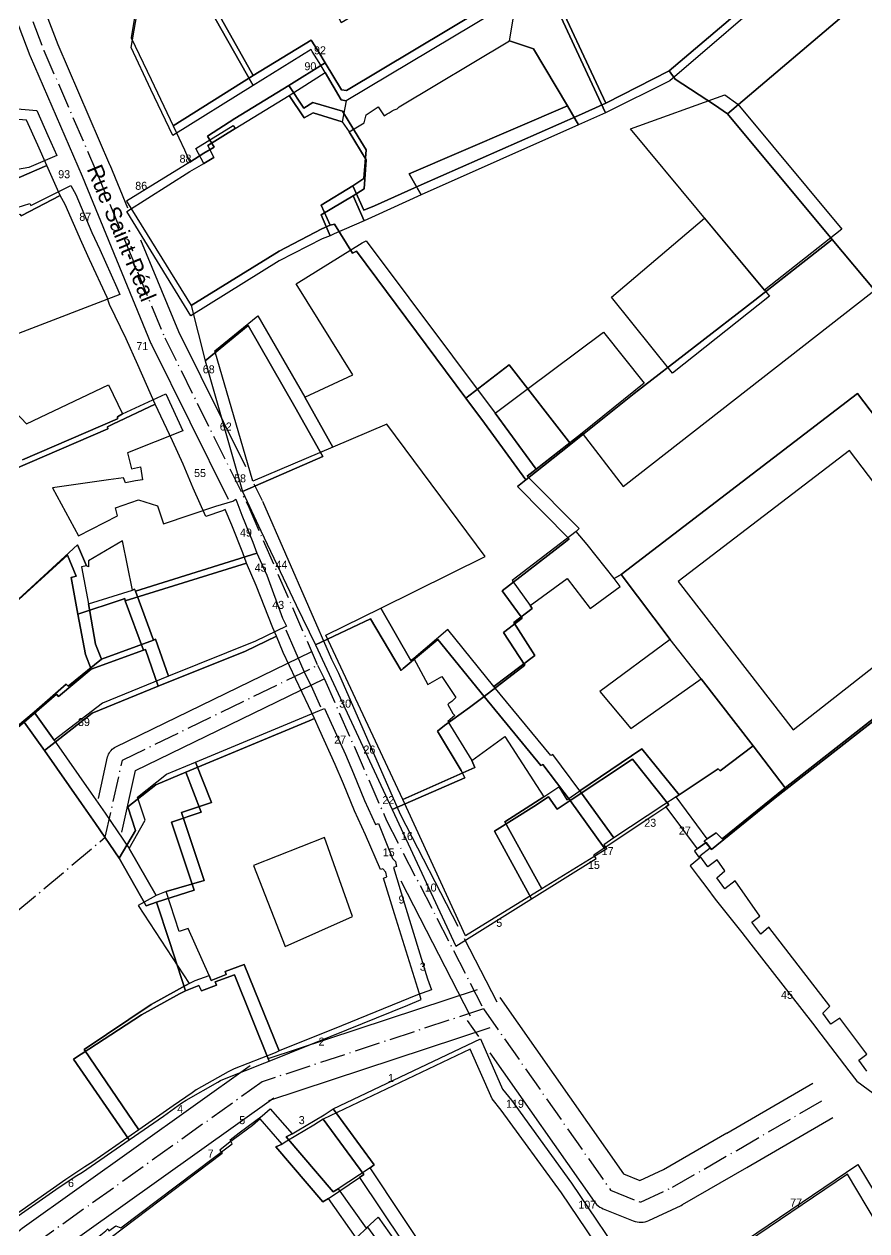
# Model space of a CAD drawing. Header units: metres. Extents: x 1927837 to 1928448, y 4266568 to 4267119.
# Drawn here: x 1928034.6 to 1928118.8, y 4266882.5 to 4267003.2 of the extents above; entities that cross this region are included whole.
import ezdxf
from ezdxf.enums import TextEntityAlignment as Align

# ---------------------------------------------------------------- set-up
doc = ezdxf.new("R2010")
doc.units = ezdxf.units.M
doc.linetypes.add('DASHDOT', pattern=[3.556, 2.54, -0.508, 0, -0.508])
for name, color, linetype in [('BAT_BATI', 8, 'CONTINUOUS'), ('CAD_LIMITE', 94, 'CONTINUOUS'), ('TXT_ADRESSE', 8, 'CONTINUOUS'), ('TXT_VOIE', 7, 'CONTINUOUS'), ('VOI_AXE', 1, 'DASHDOT'), ('VOI_BORDURE', 7, 'CONTINUOUS')]:
    doc.layers.add(name, color=color, linetype=linetype)

msp = doc.modelspace()

# ---------------------------------------------------------------- linework, layer by layer
at = {"layer": 'BAT_BATI'}
for points in [[(1928049.44, 4266992.03), (1928047.24, 4266996.63), (1928045.25, 4267000.84), (1928046.55, 4267008.34), (1928043.86, 4267011.75), (1928060.28, 4267024.74), (1928062.18, 4267020.84), (1928064.48, 4267022.14), (1928068.18, 4267015.63), (1928068.08, 4267015.53), (1928055.36, 4267007.93), (1928056.66, 4267005.73), (1928056.76, 4267005.43), (1928053.66, 4267003.73), (1928057.45, 4266997.02)], [(1928053.66, 4267003.73), (1928056.76, 4267005.43), (1928056.66, 4267005.73), (1928063.07, 4267009.43), (1928066.26, 4267003.32), (1928070.27, 4267005.72), (1928070.27, 4267005.92), (1928072.67, 4267007.42), (1928069.68, 4267012.72), (1928079.69, 4267018.52), (1928082.59, 4267013.11), (1928085.38, 4267007.2), (1928085.58, 4267006.8), (1928083.78, 4267005.7), (1928066.76, 4266995.51), (1928066.26, 4266995.61), (1928064.66, 4266998.32), (1928064.06, 4266999.32), (1928063.36, 4267000.42), (1928063.26, 4267000.62), (1928057.45, 4266997.02)], [(1928086.88, 4267006.8), (1928087.08, 4267006.9), (1928103.31, 4267016.79), (1928110.6, 4267007.38), (1928099.09, 4266997.48), (1928092.68, 4266994.29)], [(1928088.87, 4266994.99), (1928085.48, 4267000.7), (1928083.08, 4267001.5), (1928083.78, 4267005.7), (1928085.58, 4267006.8), (1928085.38, 4267007.2), (1928087.08, 4267006.9), (1928086.88, 4267006.8), (1928092.68, 4266994.29), (1928089.97, 4266993.09)], [(1928067.45, 4266986), (1928068.55, 4266986.7), (1928068.75, 4266989.61), (1928067.06, 4266992.41), (1928068.56, 4266993.31), (1928068.76, 4266994.11), (1928069.96, 4266994.91), (1928070.56, 4266994.01), (1928070.86, 4266994.21), (1928071.06, 4266994.31), (1928071.36, 4266994.51), (1928071.56, 4266994.61), (1928071.86, 4266994.71), (1928072.06, 4266994.91), (1928083.08, 4267001.5), (1928085.48, 4267000.7), (1928088.87, 4266994.99), (1928073.06, 4266988.2), (1928074.25, 4266986.1), (1928069.65, 4266984), (1928068.55, 4266983.5)], [(1928063.45, 4266994.31), (1928062.55, 4266993.81), (1928061.05, 4266996.02), (1928064.66, 4266998.32), (1928066.26, 4266995.61), (1928066.76, 4266995.51), (1928066.36, 4266993.41)], [(1928014.1, 4266976.05), (1928012.1, 4266974.55), (1928011.8, 4266974.75), (1928010.49, 4266973.75), (1928006.79, 4266977.96), (1928007.2, 4266978.26), (1928009.2, 4266979.95), (1928010.2, 4266980.65), (1928014.61, 4266984.15), (1928015.11, 4266984.55), (1928019.01, 4266987.75), (1928021.12, 4266989.35), (1928028.43, 4266995.15), (1928035.83, 4266994.54), (1928036.93, 4266992.04), (1928037.83, 4266990.04), (1928035.03, 4266988.84), (1928031.02, 4266988.14), (1928023.61, 4266982.04), (1928024.01, 4266981.64), (1928021.41, 4266979.54), (1928022.31, 4266978.24), (1928016.3, 4266973.64)], [(1928044.83, 4266984.42), (1928051.14, 4266988.42), (1928052.54, 4266989.22), (1928053.54, 4266989.82), (1928052.94, 4266991.02), (1928055.65, 4266992.72), (1928061.05, 4266996.02), (1928062.55, 4266993.81), (1928063.45, 4266994.31), (1928066.36, 4266993.41), (1928067.06, 4266992.41), (1928068.75, 4266989.61), (1928068.55, 4266986.7), (1928067.45, 4266986), (1928064.25, 4266984.11), (1928065.14, 4266982), (1928064.34, 4266981.7), (1928060.04, 4266979.51), (1928051.23, 4266974.01)], [(1928073.06, 4266988.2), (1928088.87, 4266994.99), (1928089.97, 4266993.09), (1928074.25, 4266986.1)], [(1928095.18, 4266992.68), (1928104.59, 4266996.08), (1928105.89, 4266995.17), (1928116.28, 4266982.66), (1928108.57, 4266976.56)], [(1928052.54, 4266989.22), (1928051.74, 4266990.72), (1928055.45, 4266993.02), (1928055.65, 4266992.72), (1928052.94, 4266991.02), (1928053.54, 4266989.82)], [(1928090.83, 4266951.15), (1928089.74, 4266952.46), (1928090.04, 4266952.76), (1928084.84, 4266957.97), (1928085.74, 4266958.67), (1928090.34, 4266962.26), (1928094.44, 4266956.96), (1928120.68, 4266977.45), (1928136.21, 4266990.34), (1928144.3, 4266980.23), (1928136.79, 4266974.13), (1928134.59, 4266976.93), (1928131.49, 4266974.74), (1928133.89, 4266971.83), (1928129.58, 4266968.53), (1928136.58, 4266959.82), (1928138.68, 4266957.12), (1928140.28, 4266954.91), (1928139.68, 4266954.31), (1928131.56, 4266948.22), (1928117.87, 4266966.24), (1928094.24, 4266948.15), (1928093.53, 4266947.75)], [(1928065.54, 4266982.2), (1928065.14, 4266982), (1928064.25, 4266984.11), (1928067.45, 4266986), (1928068.55, 4266983.5)], [(1928102.58, 4266983.77), (1928108.57, 4266976.56), (1928109.07, 4266975.96), (1928099.36, 4266968.26), (1928093.26, 4266975.87)], [(1928062.63, 4266965.89), (1928067.43, 4266968.09), (1928061.74, 4266977.2), (1928068.35, 4266981.3), (1928068.75, 4266981.5), (1928081.64, 4266964.27), (1928085.74, 4266958.67), (1928084.84, 4266957.97), (1928090.04, 4266952.76), (1928089.74, 4266952.46), (1928083.33, 4266947.56), (1928085.13, 4266945.06), (1928085.33, 4266944.76), (1928083.52, 4266943.36), (1928085.62, 4266940.05), (1928081.51, 4266936.95), (1928076.92, 4266942.66), (1928073.51, 4266939.76), (1928073.21, 4266939.56), (1928070.21, 4266944.77), (1928080.63, 4266949.96), (1928070.83, 4266963.18), (1928065.42, 4266960.89)], [(1928057.93, 4266974), (1928062.63, 4266965.89), (1928065.42, 4266960.89), (1928057.42, 4266957.49), (1928053.62, 4266970.51)], [(1928081.64, 4266964.27), (1928084.85, 4266966.67), (1928092.46, 4266972.37), (1928096.55, 4266967.26), (1928090.34, 4266962.26), (1928085.74, 4266958.67)], [(1928117.87, 4266966.24), (1928131.56, 4266948.22), (1928132.86, 4266946.61), (1928133.06, 4266946.21), (1928131.86, 4266945.31), (1928131.96, 4266944.71), (1928132.56, 4266944.01), (1928110.63, 4266926.82), (1928107.43, 4266931.02), (1928102.23, 4266937.73), (1928099.13, 4266941.64), (1928094.24, 4266948.15)], [(1928111.43, 4266932.62), (1928128.26, 4266945.82), (1928117.06, 4266960.54), (1928099.94, 4266947.44)], [(1928047.69, 4266941.69), (1928047.49, 4266941.59), (1928045.7, 4266946.49), (1928057.81, 4266950.29), (1928058.81, 4266948.08), (1928060.4, 4266943.78), (1928060.8, 4266942.98), (1928057.7, 4266941.48), (1928048.99, 4266937.98)], [(1928087.41, 4266930.14), (1928087.21, 4266930.04), (1928081.51, 4266936.95), (1928085.62, 4266940.05), (1928083.52, 4266943.36), (1928085.33, 4266944.76), (1928085.13, 4266945.06), (1928088.83, 4266947.76), (1928091.13, 4266944.75), (1928094.13, 4266946.95), (1928093.53, 4266947.75), (1928094.24, 4266948.15), (1928099.13, 4266941.64), (1928092.12, 4266936.44), (1928095.22, 4266932.74), (1928102.23, 4266937.73), (1928107.43, 4266931.02), (1928104.12, 4266928.53), (1928103.92, 4266928.73), (1928100.02, 4266926.13), (1928096.32, 4266930.73), (1928090.11, 4266926.54)], [(1928045.4, 4266946.59), (1928045.6, 4266946.69), (1928045.7, 4266946.49), (1928047.49, 4266941.59), (1928042.29, 4266939.69), (1928041.69, 4266941.19), (1928040.99, 4266945.2)], [(1928064.71, 4266942.07), (1928070.21, 4266944.77), (1928073.21, 4266939.56), (1928073.51, 4266939.76), (1928074.91, 4266937.16), (1928076.31, 4266937.96), (1928077.71, 4266935.86), (1928077.51, 4266935.66), (1928077.31, 4266935.46), (1928077.01, 4266935.26), (1928076.91, 4266935.16), (1928077.41, 4266934.25), (1928077.61, 4266934.05), (1928076.91, 4266933.45), (1928079.31, 4266929.55), (1928079.61, 4266928.85), (1928072.4, 4266925.65)], [(1928035.58, 4266934.39), (1928038.78, 4266937.19), (1928038.98, 4266936.99), (1928042.29, 4266939.69), (1928047.49, 4266941.59), (1928047.69, 4266941.69), (1928048.99, 4266937.98), (1928042.38, 4266935.29), (1928037.58, 4266931.59)], [(1928054.67, 4266908.46), (1928054.77, 4266908.16), (1928053.26, 4266907.56), (1928053.06, 4266908.06), (1928050.97, 4266912.76), (1928050.07, 4266912.46), (1928048.77, 4266916.47), (1928052.57, 4266917.57), (1928050.28, 4266924.37), (1928053.28, 4266925.37), (1928051.68, 4266929.38), (1928064.1, 4266934.57), (1928064.6, 4266934.77), (1928065.1, 4266933.67), (1928066.7, 4266930.16), (1928067.5, 4266928.26), (1928068.59, 4266925.56), (1928069.69, 4266923.15), (1928069.99, 4266923.25), (1928071.39, 4266919.75), (1928071.69, 4266919.45), (1928071.79, 4266918.95), (1928071.49, 4266918.85), (1928072.59, 4266915.24), (1928074.88, 4266907.74), (1928075.28, 4266906.64), (1928073.88, 4266906.14), (1928066.27, 4266903.04), (1928060.06, 4266900.55), (1928056.57, 4266909.16)], [(1928078.69, 4266912.04), (1928072.4, 4266925.65), (1928079.61, 4266928.85), (1928079.31, 4266929.55), (1928082.61, 4266931.95), (1928086.51, 4266925.94), (1928082.6, 4266923.44), (1928086.3, 4266916.73)], [(1928099.72, 4266925.93), (1928100.02, 4266926.13), (1928103.92, 4266928.73), (1928104.12, 4266928.53), (1928107.43, 4266931.02), (1928110.63, 4266926.82), (1928104.32, 4266921.72), (1928103.72, 4266922.32), (1928102.82, 4266921.72)], [(1928096.32, 4266930.73), (1928100.02, 4266926.13), (1928099.72, 4266925.93), (1928098.52, 4266925.13), (1928093.51, 4266921.83), (1928090.11, 4266926.54)], [(1928048.77, 4266916.47), (1928047.77, 4266916.07), (1928045.07, 4266920.77), (1928046.67, 4266923.58), (1928045.88, 4266925.88), (1928048.78, 4266928.18), (1928051.68, 4266929.38), (1928053.28, 4266925.37), (1928050.28, 4266924.37), (1928052.57, 4266917.57)], [(1928082.6, 4266923.44), (1928086.51, 4266925.94), (1928088.01, 4266926.94), (1928088.81, 4266925.64), (1928090.11, 4266926.54), (1928093.51, 4266921.83), (1928092.51, 4266921.13), (1928092.81, 4266920.73), (1928086.3, 4266916.73)], [(1928067.38, 4266913.95), (1928064.59, 4266921.86), (1928057.48, 4266919.06), (1928060.67, 4266910.95)], [(1928040.55, 4266900.66), (1928047.26, 4266905.16), (1928051.06, 4266907.26), (1928051.66, 4266907.56), (1928053.06, 4266908.06), (1928053.26, 4266907.56), (1928054.77, 4266908.16), (1928054.67, 4266908.46), (1928056.57, 4266909.16), (1928060.06, 4266900.55), (1928059.66, 4266900.35), (1928055.56, 4266898.75), (1928055.16, 4266898.55), (1928054.96, 4266898.45), (1928051.75, 4266896.65), (1928051.35, 4266896.35), (1928049.45, 4266895.05), (1928046.04, 4266892.65)], [(1928065.45, 4266886.43), (1928060.76, 4266891.94), (1928061.36, 4266892.24), (1928061.86, 4266892.54), (1928064.56, 4266894.14), (1928065.46, 4266894.73), (1928069.56, 4266889.13), (1928069.16, 4266888.83), (1928065.95, 4266886.73)], [(1928108.26, 4266862.07), (1928103.67, 4266867.88), (1928096.57, 4266874.89), (1928097.27, 4266875.39), (1928104.88, 4266880.39), (1928106.68, 4266881.59), (1928117.9, 4266889.18), (1928120.8, 4266884.37), (1928129.09, 4266869.96), (1928127.49, 4266869.06), (1928129.98, 4266864.95), (1928131.69, 4266865.75), (1928137.98, 4266854.44), (1928137.38, 4266854.14), (1928130.57, 4266850.84), (1928129.87, 4266850.54), (1928127.67, 4266849.44), (1928127.47, 4266849.34), (1928127.27, 4266849.24), (1928120.86, 4266846.05), (1928120.36, 4266845.75), (1928110.16, 4266859.17)]]:
    msp.add_lwpolyline(points, close=True, dxfattribs=at)
for points in [[(1928033.22, 4266984.64), (1928035.12, 4266985.23), (1928035.22, 4266985.03), (1928039.23, 4266987.03), (1928039.73, 4266986.13), (1928041.33, 4266982.33), (1928042.13, 4266980.62), (1928043.82, 4266976.82), (1928044.12, 4266976.12), (1928034.01, 4266972.23)], [(1928030.3, 4266967.93), (1928034.8, 4266963.22), (1928043.01, 4266967.11), (1928044.41, 4266964.21), (1928043.91, 4266963.91), (1928043.91, 4266963.71), (1928034.4, 4266959.61)], [(1928034.4, 4266959.61), (1928043.91, 4266963.71), (1928043.91, 4266963.91), (1928044.41, 4266964.21), (1928048.72, 4266966.21), (1928050.41, 4266962.5), (1928044.91, 4266960.31), (1928045.31, 4266958.7), (1928046.21, 4266958.9), (1928046.41, 4266957.6), (1928045.71, 4266957.5), (1928044.71, 4266957.3), (1928044.51, 4266957.8), (1928043, 4266957.61), (1928037.4, 4266956.81), (1928040, 4266952), (1928043.9, 4266954), (1928043.7, 4266954.8), (1928046, 4266955.6), (1928047.91, 4266955), (1928048.5, 4266953.2), (1928053.71, 4266954.99), (1928055.41, 4266955.49), (1928055.71, 4266955.69), (1928056.31, 4266954.09), (1928057.41, 4266951.39), (1928057.81, 4266950.29), (1928045.7, 4266946.49), (1928045.6, 4266946.69), (1928045.4, 4266946.59), (1928044.4, 4266951.5), (1928041, 4266949.5), (1928040.99, 4266948.9), (1928040.79, 4266949), (1928039.9, 4266951.1), (1928033.18, 4266944.9)], [(1928033.18, 4266944.9), (1928039.9, 4266951.1), (1928040.79, 4266949), (1928040.29, 4266948.9), (1928040.99, 4266945.2), (1928041.69, 4266941.19), (1928042.29, 4266939.69), (1928038.98, 4266936.99), (1928038.78, 4266937.19), (1928035.58, 4266934.39), (1928031.37, 4266930.9)], [(1928118.81, 4266898.49), (1928118.01, 4266899.59), (1928118.81, 4266900.19), (1928116.11, 4266903.79), (1928115.21, 4266903.19), (1928114.41, 4266904.3), (1928115.11, 4266905), (1928109.01, 4266912.91), (1928108.21, 4266912.21), (1928107.31, 4266913.41), (1928108.11, 4266914.01), (1928105.62, 4266917.52), (1928104.61, 4266916.72), (1928103.81, 4266917.82), (1928104.61, 4266918.52), (1928103.82, 4266919.62), (1928102.91, 4266918.92), (1928102.11, 4266920.02), (1928103.12, 4266920.82), (1928102.52, 4266921.52), (1928102.82, 4266921.72), (1928103.72, 4266922.32), (1928104.32, 4266921.72), (1928110.63, 4266926.82), (1928132.56, 4266944.01)], [(1928031.37, 4266930.9), (1928035.58, 4266934.39), (1928037.58, 4266931.59), (1928041.27, 4266926.28), (1928042.67, 4266924.28), (1928045.07, 4266920.77), (1928047.77, 4266916.07), (1928045.97, 4266915.07), (1928051.06, 4266907.26), (1928047.26, 4266905.16), (1928040.55, 4266900.66), (1928046.04, 4266892.65), (1928041.44, 4266889.45), (1928040.64, 4266888.95), (1928038.73, 4266887.66), (1928034.03, 4266884.36)], [(1928075.56, 4266879.21), (1928069.16, 4266888.83), (1928069.56, 4266889.13), (1928065.46, 4266894.73), (1928080.18, 4266901.73), (1928082.38, 4266896.72), (1928083.28, 4266895.62), (1928089.27, 4266887.31), (1928095.17, 4266878.59)], [(1928040.73, 4266880.95), (1928042.73, 4266882.55), (1928042.93, 4266882.75), (1928043.03, 4266882.55), (1928043.73, 4266883.05), (1928044.23, 4266882.85), (1928055.35, 4266891.24), (1928055.15, 4266891.64), (1928056.05, 4266892.34), (1928058.36, 4266894.04), (1928059.16, 4266894.74), (1928061.36, 4266892.24), (1928060.76, 4266891.94), (1928065.45, 4266886.43), (1928065.95, 4266886.73), (1928068.75, 4266882.82), (1928069.96, 4266883.92), (1928071.65, 4266881.52)]]:
    msp.add_lwpolyline(points, dxfattribs=at)
at = {"layer": 'CAD_LIMITE'}
for points in [[(1928049.45, 4266992.99), (1928057.47, 4266998.02), (1928053.69, 4267004.73), (1928056.77, 4267006.46), (1928056.63, 4267006.73), (1928055.36, 4267008.94), (1928068.12, 4267016.49), (1928068.22, 4267016.6), (1928064.51, 4267023.1), (1928062.16, 4267021.87), (1928060.26, 4267025.72), (1928043.83, 4267012.77), (1928046.51, 4267009.31), (1928045.25, 4267001.8), (1928047.25, 4266997.62), (1928049.45, 4266992.99)], [(1928153.82, 4266967.53), (1928166.81, 4266975.78), (1928164.78, 4266978.67), (1928165.99, 4266979.42), (1928159.17, 4266987.93), (1928146.77, 4267003.35), (1928144.24, 4267006.56), (1928146.04, 4267007.94), (1928137.02, 4267020.29), (1928118, 4267004.96), (1928117.84, 4267005.2), (1928104.87, 4266994.18), (1928115.32, 4266981.64), (1928119.63, 4266976.49), (1928135.22, 4266989.29), (1928143.33, 4266979.24), (1928150.6, 4266971.25), (1928153.82, 4266967.53)], [(1928057.47, 4266998.02), (1928063.24, 4267001.57), (1928063.31, 4267001.46), (1928064.01, 4267000.36), (1928064.66, 4266999.3), (1928066.29, 4266996.61), (1928066.8, 4266996.53), (1928083.77, 4267006.72), (1928085.63, 4267007.76), (1928085.43, 4267008.18), (1928082.58, 4267014.09), (1928079.69, 4267019.51), (1928069.64, 4267013.7), (1928069.47, 4267014.08), (1928063.09, 4267010.46), (1928056.63, 4267006.73), (1928056.77, 4267006.46), (1928053.69, 4267004.73), (1928057.47, 4266998.02)], [(1928092.69, 4266995.26), (1928099.04, 4266998.49), (1928110.63, 4267008.36), (1928103.29, 4267017.77), (1928087.13, 4267007.93), (1928086.87, 4267007.77), (1928092.69, 4266995.26)], [(1928099.04, 4266998.49), (1928099.65, 4266997.66), (1928103.57, 4266995.09), (1928104.87, 4266994.18), (1928117.84, 4267005.2), (1928113.9, 4267011.16), (1928110.63, 4267008.36), (1928099.04, 4266998.49)], [(1928067.42, 4266987.01), (1928068.53, 4266984.55), (1928069.6, 4266985), (1928074.25, 4266987.1), (1928089.96, 4266994.04), (1928092.69, 4266995.26), (1928086.87, 4267007.77), (1928087.13, 4267007.93), (1928085.43, 4267008.18), (1928085.63, 4267007.76), (1928083.77, 4267006.72), (1928066.8, 4266996.53), (1928066.29, 4266996.61), (1928064.66, 4266999.3), (1928061.03, 4266997.03), (1928062.51, 4266994.76), (1928063.42, 4266995.32), (1928066.4, 4266994.45), (1928067.05, 4266993.37), (1928068.75, 4266990.59), (1928068.53, 4266987.74), (1928067.42, 4266987.01)], [(1928049.45, 4266992.99), (1928050.59, 4266990.58), (1928051.12, 4266989.37), (1928052.51, 4266990.25), (1928053.55, 4266990.85), (1928052.9, 4266991.97), (1928055.64, 4266993.73), (1928061.03, 4266997.03), (1928064.66, 4266999.3), (1928064.01, 4267000.36), (1928063.31, 4267001.46), (1928063.24, 4267001.57), (1928057.47, 4266998.02), (1928049.45, 4266992.99)], [(1928078.72, 4266965.77), (1928083.04, 4266969.12), (1928089.21, 4266961.16), (1928089.37, 4266961.31), (1928095.55, 4266966.23), (1928107.61, 4266975.57), (1928115.32, 4266981.64), (1928104.87, 4266994.18), (1928103.57, 4266995.09), (1928099.65, 4266997.66), (1928099.04, 4266998.49), (1928092.69, 4266995.26), (1928089.96, 4266994.04), (1928074.25, 4266987.1), (1928069.6, 4266985), (1928068.53, 4266984.55), (1928067.42, 4266987.01), (1928064.25, 4266985.08), (1928065.14, 4266983.06), (1928065.58, 4266983.18), (1928067.37, 4266980.27), (1928067.79, 4266980.46), (1928078.72, 4266965.77)], [(1928065.14, 4266983.06), (1928064.25, 4266985.08), (1928067.42, 4266987.01), (1928068.53, 4266987.74), (1928068.75, 4266990.59), (1928067.05, 4266993.37), (1928066.4, 4266994.45), (1928063.42, 4266995.32), (1928062.51, 4266994.76), (1928061.03, 4266997.03), (1928055.64, 4266993.73), (1928052.9, 4266991.97), (1928053.55, 4266990.85), (1928052.51, 4266990.25), (1928051.12, 4266989.37), (1928044.8, 4266985.45), (1928051.26, 4266975.05), (1928060.04, 4266980.47), (1928064.32, 4266982.69), (1928065.14, 4266983.06)], [(1928005.74, 4266976.94), (1928009.53, 4266972.75), (1928010.85, 4266973.76), (1928011.07, 4266973.58), (1928013.06, 4266975.08), (1928015.26, 4266972.64), (1928021.28, 4266977.24), (1928020.35, 4266978.53), (1928023, 4266980.61), (1928022.62, 4266981.08), (1928030.02, 4266987.09), (1928034.06, 4266987.83), (1928036.84, 4266989.03), (1928035.92, 4266991.05), (1928034.79, 4266993.55), (1928027.38, 4266994.17), (1928020.16, 4266988.37), (1928018.04, 4266986.71), (1928014.07, 4266983.54), (1928013.59, 4266983.18), (1928009.19, 4266979.69), (1928008.22, 4266978.91), (1928006.15, 4266977.28), (1928005.74, 4266976.94)], [(1928038.18, 4266986.03), (1928036.84, 4266989.03), (1928034.06, 4266987.83), (1928030.02, 4266987.09), (1928022.62, 4266981.08), (1928023, 4266980.61), (1928020.35, 4266978.53), (1928021.28, 4266977.24), (1928015.26, 4266972.64), (1928013.06, 4266975.08), (1928011.07, 4266973.58), (1928017.07, 4266969.39), (1928010.72, 4266960.79), (1928011.4, 4266959.84), (1928029.9, 4266983.76), (1928031.97, 4266984.41), (1928032.25, 4266983.57), (1928034.13, 4266984.18), (1928034.27, 4266983.99), (1928038.18, 4266986.03)], [(1928033.44, 4266958.61), (1928042.94, 4266962.7), (1928042.91, 4266962.91), (1928043.44, 4266963.16), (1928047.67, 4266965.19), (1928045.93, 4266969.11), (1928044.77, 4266971.71), (1928043.1, 4266975.14), (1928042.87, 4266975.84), (1928041.09, 4266979.65), (1928040.32, 4266981.34), (1928038.68, 4266985.13), (1928038.18, 4266986.03), (1928034.27, 4266983.99)], [(1928080.55, 4266935.97), (1928084.61, 4266939.1), (1928082.47, 4266942.36), (1928084.34, 4266943.78), (1928084.16, 4266944.05), (1928082.35, 4266946.52), (1928088.69, 4266951.43), (1928089.05, 4266951.71), (1928083.87, 4266956.94), (1928084.72, 4266957.62), (1928080.59, 4266963.26), (1928078.72, 4266965.77), (1928067.79, 4266980.46), (1928067.37, 4266980.27), (1928065.58, 4266983.18), (1928065.14, 4266983.06), (1928064.32, 4266982.69), (1928060.04, 4266980.47), (1928051.26, 4266975.05), (1928052.65, 4266969.5), (1928056.94, 4266973.05), (1928061.61, 4266964.9), (1928064.41, 4266959.93), (1928056.38, 4266956.44), (1928058.21, 4266952.5), (1928061.77, 4266945.08), (1928063.68, 4266941.11), (1928069.17, 4266943.73), (1928072.24, 4266938.56), (1928072.46, 4266938.75), (1928075.93, 4266941.65), (1928080.55, 4266935.97)], [(1928119.63, 4266976.49), (1928115.32, 4266981.64), (1928107.61, 4266975.57), (1928095.55, 4266966.23), (1928089.37, 4266961.31), (1928089.21, 4266961.16), (1928084.72, 4266957.62), (1928083.87, 4266956.94), (1928089.05, 4266951.71), (1928088.69, 4266951.43), (1928082.35, 4266946.52), (1928084.16, 4266944.05), (1928084.34, 4266943.78), (1928082.47, 4266942.36), (1928084.61, 4266939.1), (1928080.55, 4266935.97)], [(1928052.65, 4266969.5), (1928056.38, 4266956.44), (1928064.41, 4266959.93), (1928061.61, 4266964.9), (1928056.94, 4266973.05), (1928052.65, 4266969.5)], [(1928084.72, 4266957.62), (1928089.21, 4266961.16), (1928083.04, 4266969.12), (1928078.72, 4266965.77), (1928080.59, 4266963.26), (1928084.72, 4266957.62)], [(1928032.16, 4266943.95), (1928038.89, 4266950.09), (1928039.76, 4266947.97), (1928039.28, 4266947.85), (1928039.94, 4266944.19), (1928044.37, 4266945.64), (1928044.62, 4266945.74), (1928044.67, 4266945.53), (1928056.8, 4266949.29), (1928056.43, 4266950.33), (1928055.31, 4266953.09), (1928054.67, 4266954.65), (1928054.38, 4266954.5), (1928052.74, 4266953.95), (1928051.46, 4266956.77), (1928050.45, 4266959.18), (1928049.4, 4266961.5), (1928047.67, 4266965.19), (1928043.44, 4266963.16), (1928042.91, 4266962.91), (1928042.94, 4266962.7), (1928033.44, 4266958.61)], [(1928030.35, 4266929.9), (1928034.58, 4266933.38), (1928037.79, 4266936.18), (1928038.01, 4266935.97), (1928041.26, 4266938.68), (1928040.7, 4266940.16), (1928039.94, 4266944.19), (1928039.28, 4266947.85), (1928039.76, 4266947.97), (1928038.89, 4266950.09), (1928032.16, 4266943.95)], [(1928044.67, 4266945.53), (1928046.51, 4266940.58), (1928046.71, 4266940.65), (1928047.97, 4266936.98), (1928056.69, 4266940.5), (1928059.8, 4266941.98), (1928059.43, 4266942.81), (1928057.77, 4266947.04), (1928056.8, 4266949.29), (1928044.67, 4266945.53)], [(1928041.26, 4266938.68), (1928046.51, 4266940.58), (1928044.67, 4266945.53), (1928044.62, 4266945.74), (1928044.37, 4266945.64), (1928039.94, 4266944.19), (1928040.7, 4266940.16), (1928041.26, 4266938.68)], [(1928080.55, 4266935.97), (1928075.93, 4266941.65), (1928072.46, 4266938.75), (1928072.24, 4266938.56), (1928069.17, 4266943.73), (1928063.68, 4266941.11), (1928071.36, 4266924.65), (1928078.61, 4266927.81), (1928078.25, 4266928.55), (1928075.88, 4266932.5), (1928076.59, 4266933.06), (1928079.09, 4266934.86), (1928080.55, 4266935.97)], [(1928063.59, 4266933.74), (1928062.99, 4266935.02), (1928060.46, 4266940.34), (1928059.8, 4266941.98), (1928056.69, 4266940.5), (1928047.97, 4266936.98), (1928041.37, 4266934.3), (1928036.61, 4266930.57), (1928040.3, 4266925.26), (1928041.7, 4266923.27), (1928044.07, 4266919.81), (1928045.68, 4266922.56), (1928044.93, 4266924.91), (1928047.73, 4266927.14), (1928050.72, 4266928.39), (1928063.06, 4266933.53), (1928063.59, 4266933.74)], [(1928080.55, 4266935.97), (1928086.2, 4266929.07), (1928086.41, 4266929.17), (1928089.13, 4266925.57), (1928095.36, 4266929.69), (1928099, 4266925.12), (1928098.69, 4266924.92), (1928101.83, 4266920.72), (1928102.74, 4266921.36), (1928103.27, 4266920.67), (1928109.64, 4266925.81), (1928131.6, 4266942.98)], [(1928131.6, 4266942.98), (1928109.64, 4266925.81), (1928103.27, 4266920.67), (1928102.74, 4266921.36), (1928101.83, 4266920.72)], [(1928034.58, 4266933.38), (1928036.61, 4266930.57), (1928041.37, 4266934.3), (1928047.97, 4266936.98), (1928046.71, 4266940.65), (1928046.51, 4266940.58), (1928041.26, 4266938.68), (1928038.01, 4266935.97), (1928037.79, 4266936.18), (1928034.58, 4266933.38)], [(1928080.55, 4266935.97), (1928079.09, 4266934.86), (1928076.59, 4266933.06), (1928075.88, 4266932.5), (1928078.25, 4266928.55), (1928078.61, 4266927.81), (1928071.36, 4266924.65), (1928077.7, 4266911), (1928085.28, 4266915.72), (1928081.57, 4266922.48), (1928085.5, 4266924.97), (1928086.99, 4266925.91), (1928087.83, 4266924.68), (1928089.13, 4266925.57), (1928086.41, 4266929.17), (1928086.2, 4266929.07), (1928080.55, 4266935.97)], [(1928050.7, 4266906.52), (1928052.02, 4266907.08), (1928052.28, 4266906.53), (1928053.79, 4266907.1), (1928053.67, 4266907.42), (1928055.59, 4266908.12), (1928059.05, 4266899.49), (1928065.24, 4266902.01), (1928072.91, 4266905.1), (1928074.26, 4266905.66), (1928073.92, 4266906.75), (1928071.57, 4266914.23), (1928070.48, 4266917.81), (1928070.81, 4266917.94), (1928070.7, 4266918.41), (1928070.43, 4266918.74), (1928070.18, 4266918.67), (1928068.69, 4266922.13), (1928067.6, 4266924.51), (1928066.5, 4266927.24), (1928065.65, 4266929.17), (1928064.08, 4266932.63), (1928063.59, 4266933.74), (1928063.06, 4266933.53), (1928050.72, 4266928.39), (1928052.27, 4266924.38), (1928049.29, 4266923.4), (1928051.56, 4266916.6), (1928047.78, 4266915.41), (1928049.09, 4266911.45), (1928050.7, 4266906.52)], [(1928032.97, 4266883.35), (1928037.74, 4266886.67), (1928039.67, 4266887.99), (1928040.41, 4266888.41), (1928045.07, 4266891.65), (1928039.51, 4266899.69), (1928046.29, 4266904.14), (1928050.08, 4266906.24), (1928050.7, 4266906.52), (1928049.09, 4266911.45), (1928047.78, 4266915.41), (1928046.77, 4266915.04), (1928044.07, 4266919.81), (1928041.7, 4266923.27), (1928040.3, 4266925.26), (1928036.61, 4266930.57), (1928034.58, 4266933.38), (1928030.35, 4266929.9)], [(1928089.13, 4266925.57), (1928092.54, 4266920.82), (1928097.5, 4266924.13), (1928098.69, 4266924.92), (1928099, 4266925.12), (1928095.36, 4266929.69), (1928089.13, 4266925.57)], [(1928050.72, 4266928.39), (1928047.73, 4266927.14), (1928044.93, 4266924.91), (1928045.68, 4266922.56), (1928044.07, 4266919.81), (1928046.77, 4266915.04), (1928047.78, 4266915.41), (1928051.56, 4266916.6), (1928049.29, 4266923.4), (1928052.27, 4266924.38), (1928050.72, 4266928.39)], [(1928089.13, 4266925.57), (1928087.83, 4266924.68), (1928086.99, 4266925.91), (1928085.5, 4266924.97), (1928081.57, 4266922.48), (1928085.28, 4266915.72), (1928091.75, 4266919.77), (1928091.5, 4266920.12), (1928092.54, 4266920.82), (1928089.13, 4266925.57)], [(1928101.83, 4266920.72), (1928101.56, 4266920.49), (1928102.07, 4266919.79), (1928101.13, 4266919.03), (1928101.93, 4266917.95), (1928102.79, 4266916.84), (1928103.64, 4266915.68), (1928106.29, 4266912.37), (1928107.2, 4266911.21), (1928113.35, 4266903.31), (1928114.21, 4266902.2), (1928116.98, 4266898.55), (1928117.79, 4266897.52), (1928120.05, 4266895.83)], [(1928050.7, 4266906.52), (1928050.08, 4266906.24), (1928046.29, 4266904.14), (1928039.51, 4266899.69), (1928045.07, 4266891.65), (1928048.49, 4266894.02), (1928050.31, 4266895.34), (1928050.76, 4266895.59), (1928053.92, 4266897.42), (1928054.19, 4266897.58), (1928054.59, 4266897.74), (1928058.61, 4266899.35), (1928059.05, 4266899.49), (1928055.59, 4266908.12), (1928053.67, 4266907.42), (1928053.79, 4266907.1), (1928052.28, 4266906.53), (1928052.02, 4266907.08), (1928050.7, 4266906.52)], [(1928094.16, 4266877.6), (1928088.27, 4266886.35), (1928082.26, 4266894.62), (1928081.33, 4266895.75), (1928079.14, 4266900.7), (1928064.46, 4266893.72), (1928068.52, 4266888.17), (1928068.1, 4266887.87), (1928074.59, 4266878.17)], [(1928070.68, 4266880.47), (1928068.92, 4266882.92), (1928067.75, 4266881.86), (1928064.98, 4266885.77), (1928064.43, 4266885.43), (1928059.71, 4266890.93), (1928060.34, 4266891.22), (1928058.17, 4266893.75), (1928057.39, 4266893.08), (1928055, 4266891.31), (1928054.11, 4266890.6), (1928054.36, 4266890.28), (1928043.25, 4266881.87)], [(1928064.46, 4266893.72), (1928063.52, 4266893.12), (1928060.83, 4266891.51), (1928060.34, 4266891.22), (1928059.71, 4266890.93), (1928064.43, 4266885.43), (1928064.98, 4266885.77), (1928068.1, 4266887.87), (1928068.52, 4266888.17), (1928064.46, 4266893.72)], [(1928102.7, 4266866.87), (1928107.28, 4266861.02), (1928109.17, 4266858.18), (1928119.33, 4266844.77), (1928119.82, 4266845.04), (1928126.29, 4266848.26), (1928126.49, 4266848.36), (1928126.65, 4266848.43), (1928128.87, 4266849.52), (1928129.53, 4266849.84), (1928136.4, 4266853.13), (1928136.95, 4266853.4), (1928130.66, 4266864.78), (1928128.94, 4266863.92), (1928126.51, 4266868.08), (1928128.08, 4266868.98), (1928119.75, 4266883.34), (1928116.87, 4266888.21), (1928105.63, 4266880.61), (1928103.87, 4266879.43), (1928096.31, 4266874.37), (1928095.56, 4266873.89), (1928102.7, 4266866.87)]]:
    msp.add_lwpolyline(points, dxfattribs=at)
at = {"layer": 'VOI_AXE'}
for points in [[(1928032.85, 4267010.26), (1928036.54, 4267000.54), (1928041.73, 4266988.53), (1928048.62, 4266971.81), (1928057.01, 4266954.89)], [(1928057.01, 4266954.89), (1928063.9, 4266939.07)], [(1928042.67, 4266921.88), (1928044.38, 4266929.58), (1928063.9, 4266939.07)], [(1928063.9, 4266939.07), (1928064.6, 4266937.67), (1928070.79, 4266923.55), (1928080.48, 4266904.73)], [(1928028.15, 4266909.68), (1928042.67, 4266921.88)], [(1928080.48, 4266904.73), (1928058.36, 4266897.44)], [(1928080.48, 4266904.73), (1928093.18, 4266886.6), (1928096.18, 4266885.4), (1928099.38, 4266886.9), (1928105.79, 4266890.59)], [(1928058.36, 4266897.44), (1928035.53, 4266881.15), (1928004.88, 4266854.36), (1927995.76, 4266844.06)], [(1928105.79, 4266890.59), (1928114.4, 4266895.59)]]:
    msp.add_lwpolyline(points, dxfattribs=at)
at = {"layer": 'VOI_BORDURE'}
for points in [[(1928034.25, 4267010.79), (1928037.93, 4267001.11), (1928043.11, 4266989.13), (1928043.12, 4266989.1), (1928044.89, 4266984.81)], [(1928031.44, 4267009.72), (1928035.14, 4267000.01), (1928035.16, 4266999.95), (1928040.35, 4266987.95), (1928047.24, 4266971.24), (1928047.28, 4266971.14), (1928054.95, 4266955.67)], [(1928046.21, 4266981.61), (1928049.99, 4266972.43), (1928056.68, 4266958.93)], [(1928057.53, 4266957.22), (1928058.36, 4266955.56)], [(1928058.39, 4266955.49), (1928065.28, 4266939.67)], [(1928060.73, 4266942.61), (1928062.53, 4266938.47)], [(1928042, 4266925.77), (1928042.91, 4266929.91), (1928042.95, 4266930.05), (1928043.01, 4266930.19), (1928043.08, 4266930.32), (1928043.16, 4266930.45), (1928043.25, 4266930.57), (1928043.35, 4266930.68), (1928043.47, 4266930.77), (1928043.59, 4266930.86), (1928043.72, 4266930.93), (1928063.25, 4266940.42)], [(1928065.25, 4266939.74), (1928065.94, 4266938.34), (1928065.98, 4266938.27), (1928072.15, 4266924.2), (1928077.91, 4266913)], [(1928062.56, 4266938.4), (1928063.24, 4266937.03), (1928064.17, 4266934.92)], [(1928044.32, 4266922.4), (1928045.69, 4266928.55), (1928064.56, 4266937.72)], [(1928072.2, 4266917.54), (1928079.15, 4266904.04)], [(1928078.54, 4266911.77), (1928081.82, 4266905.42)], [(1928079.86, 4266906.63), (1928058.93, 4266899.74)], [(1928082.12, 4266905.88), (1928094.47, 4266888.24), (1928096.12, 4266887.58), (1928098.46, 4266888.67), (1928104.79, 4266892.33)], [(1928078.85, 4266903.58), (1928079.98, 4266901.96)], [(1928081.11, 4266902.83), (1928058.98, 4266895.55)], [(1928081.12, 4266900.33), (1928091.54, 4266885.46), (1928091.66, 4266885.3), (1928091.79, 4266885.16), (1928091.93, 4266885.04), (1928092.09, 4266884.92), (1928092.26, 4266884.83), (1928092.43, 4266884.75), (1928095.43, 4266883.54), (1928095.63, 4266883.48), (1928095.83, 4266883.43), (1928096.03, 4266883.4), (1928096.23, 4266883.4), (1928096.44, 4266883.42), (1928096.64, 4266883.45), (1928096.84, 4266883.51), (1928097.02, 4266883.59), (1928100.23, 4266885.09), (1928100.38, 4266885.16), (1928106.79, 4266888.86)], [(1928057.17, 4266899.05), (1928034.36, 4266882.78), (1928034.21, 4266882.66), (1928003.56, 4266855.87), (1928003.38, 4266855.69), (1927994.26, 4266845.39)], [(1928104.79, 4266892.32), (1928113.4, 4266897.32)], [(1928059.52, 4266895.82), (1928036.77, 4266879.58), (1928006.79, 4266853.38)], [(1928106.79, 4266888.86), (1928115.4, 4266893.86)]]:
    msp.add_lwpolyline(points, dxfattribs=at)

# ---------------------------------------------------------------- texts
at = {"layer": 'TXT_ADRESSE'}
for s, p in [('92', (1928063.54, 4267000.14)), ('90', (1928062.58, 4266998.55)), ('88', (1928050.1, 4266989.31)), ('93', (1928037.97, 4266987.76)), ('86', (1928045.67, 4266986.6)), ('87', (1928040.08, 4266983.5)), ('71', (1928045.78, 4266970.58)), ('68', (1928052.42, 4266968.26)), ('62', (1928054.12, 4266962.54)), ('55', (1928051.55, 4266957.89)), ('58', (1928055.55, 4266957.36)), ('49', (1928056.14, 4266951.94)), ('45', (1928057.6, 4266948.43)), ('44', (1928059.69, 4266948.73)), ('43', (1928059.36, 4266944.71)), ('30', (1928066.05, 4266934.84)), ('39', (1928039.95, 4266933)), ('27', (1928065.56, 4266931.25)), ('26', (1928068.48, 4266930.25)), ('22', (1928070.38, 4266925.2)), ('23', (1928096.55, 4266922.93)), ('27', (1928100.01, 4266922.15)), ('16', (1928072.23, 4266921.6)), ('15', (1928070.41, 4266919.98)), ('17', (1928092.29, 4266920.1)), ('15', (1928090.92, 4266918.72)), ('10', (1928074.6, 4266916.46)), ('9', (1928071.99, 4266915.26)), ('5', (1928081.76, 4266912.93)), ('3', (1928074.11, 4266908.55)), ('45', (1928110.22, 4266905.73)), ('2', (1928063.99, 4266901.06)), ('1', (1928070.92, 4266897.42)), ('4', (1928049.86, 4266894.33)), ('119', (1928082.73, 4266894.84)), ('5', (1928056.07, 4266893.21)), ('3', (1928062.01, 4266893.21)), ('7', (1928052.91, 4266889.87)), ('6', (1928038.95, 4266886.92)), ('107', (1928089.96, 4266884.76)), ('77', (1928111.13, 4266884.97))]:
    msp.add_text(s, height=0.8, dxfattribs=at).set_placement(p)
at = {"layer": 'TXT_VOIE'}
msp.add_text('Rue Saint-Réal', height=1.6, rotation=-67.6047, dxfattribs=at).set_placement((1928044.3, 4266982.29), align=Align.MIDDLE_CENTER)

doc.saveas('drawing.dxf')
